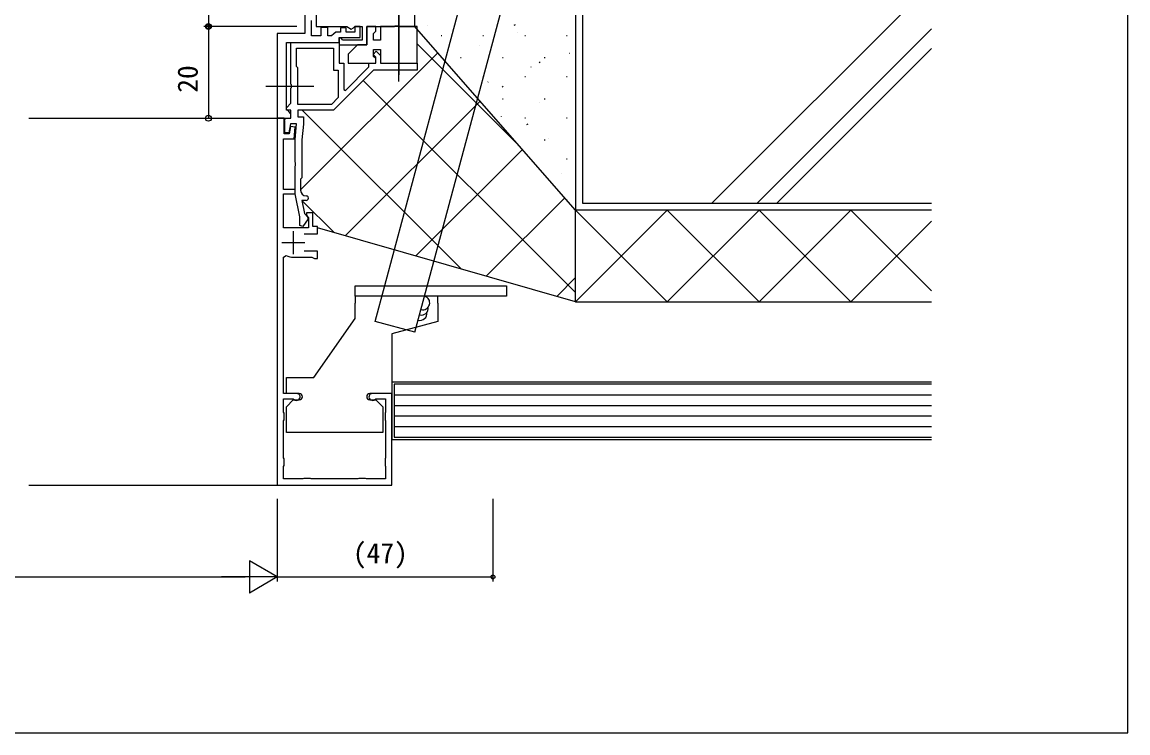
# Model space of a CAD drawing. Units: millimetres on the paper. Extents: x -437 to 438, y -233 to 230.
# Drawn here: x 197.1 to 438.1, y -233 to -78 of the extents above; entities that cross this region are included whole.
import ezdxf
from ezdxf.enums import TextEntityAlignment as Align

# ---------------------------------------------------------------- set-up
doc = ezdxf.new("R2010")
doc.units = ezdxf.units.MM
for name, color, linetype in [('0-2_YKK_11', 7, 'Continuous'), ('0-3_YKK_11E', 7, 'Continuous'), ('0-4_YKK_12', 2, 'Continuous'), ('0-5_YKK_13', 4, 'Continuous'), ('0-6_YKK_D', 6, 'Continuous'), ('0-7_YKK_ZWAK', 7, 'Continuous'), ('0-8_YSS_K', 3, 'Continuous'), ('0-9_YSS_KE', 3, 'Continuous')]:
    doc.layers.add(name, color=color, linetype=linetype)
doc.styles.add('ＭＳ ゴシック', font='')
doc.styles.get('ＭＳ ゴシック').set_extended_font_data('MS Gothic')

msp = doc.modelspace()

# ---------------------------------------------------------------- linework, layer by layer
at = {"layer": '0-2_YKK_11'}
msp.add_lwpolyline([(258.73, -75.705), (258.73, -80.505), (252.73, -80.505), (252.73, -99.005), (255.73, -99.005), (255.73, -98.005), (255.23, -97.505), (254.73, -97.005), (254.73, -82.505), (266.23, -82.505), (266.23, -81.405), (270.83, -81.405), (270.83, -79.005), (269.63, -79.005), (269.63, -80.205), (267.73, -80.205), (267.73, -79.305), (266.53, -79.305), (266.53, -80.205), (265.53, -80.205), (265.037, -80.607), (264.548, -81.005), (263.73, -81.005), (263.73, -79.205), (262.23, -79.205), (262.23, -81.005), (260.23, -81.005), (260.23, -77.705)], dxfattribs=at)
at = {"layer": '0-3_YKK_11E'}
for p, q in [((256.23, -123.605), (256.23, -128.605)), ((253.73, -126.105), (258.73, -126.105))]:
    msp.add_line(p, q, dxfattribs=at)
for points in [[(261.23, -75.405), (261.23, -79.005), (267.91, -79.005), (268.88, -79.565), (269.33, -79.305), (269.63, -79.005), (271.23, -79.005), (271.23, -82.005), (266.992, -82.005), (266.674, -81.456), (266.23, -81.575), (266.23, -83.005), (272.23, -83.005), (272.23, -79.005), (278.271, -79.005), (278.455, -78.885), (279.005, -78.885), (279.188, -79.005), (282.73, -79.005), (282.73, -72.963)], [(259.03, -116.905), (258.133, -116.905), (258.705, -119.761), (259.335, -120.502), (259.475, -120.955), (258.343, -122.572), (257.63, -122.347), (257.63, -120.505), (256.63, -115.505), (256.63, -109.463), (256.75, -109.28), (256.75, -108.73), (256.63, -108.547), (256.63, -103.634), (256.93, -100.205), (255.63, -100.205), (255.277, -102.205), (254.43, -102.205), (254.43, -99.752), (254.33, -99.529), (254.53, -99.005), (255.73, -99.005), (255.73, -97.205), (254.73, -97.205), (254.73, -96.705), (255.73, -95.705), (255.73, -92.463), (255.85, -92.28), (255.85, -91.73), (255.73, -91.547), (255.73, -82.505), (266.23, -82.505), (266.23, -87.005), (267.23, -87.005), (267.23, -92.759), (267.618, -92.92), (272.73, -87.808), (272.73, -87.005), (274.23, -87.005), (274.23, -85.705)], [(274.23, -85.705), (273.613, -85.088), (274.32, -84.381), (275.23, -85.291), (275.23, -87.005), (283.23, -87.005), (283.23, -88.505), (273.73, -88.505)], [(273.73, -88.505), (265.03, -97.205), (257.23, -97.205), (257.23, -98.705), (258.43, -98.705), (258.43, -100.271), (258.13, -103.7), (258.13, -112.005), (257.83, -112.305), (257.83, -114.705)], [(258.628, -124.205), (261.53, -124.205), (261.53, -122.605), (260.53, -122.605), (260.53, -119.605), (259.13, -119.605), (259.13, -120.105), (259.33, -120.388), (259.53, -120.671), (259.53, -122.905), (254.13, -122.905), (254.13, -115.505), (256.63, -115.505), (256.63, -114.505), (254.13, -114.505), (254.13, -103.505), (256.404, -103.505), (256.63, -100.927), (255.641, -100.797), (255.358, -102.405), (254.23, -102.405), (254.23, -99.005), (252.73, -99.005), (252.73, -179.005), (277.73, -179.005), (277.73, -159.005), (273.48, -159.005)], [(256.98, -159.005), (254.13, -159.005), (254.13, -129.278), (254.719, -128.926)], [(256.23, -129.305), (260.31, -129.305), (260.57, -129.455), (260.83, -129.605), (261.53, -129.605), (261.53, -128.005), (258.628, -128.005)], [(274.005, -160.291), (274.215, -160.205), (276.33, -160.205), (276.33, -163.067), (276.237, -163.283), (276.237, -164.727), (276.33, -164.943), (276.33, -173.067), (276.237, -173.283), (276.237, -174.727), (276.33, -174.943), (276.33, -177.605), (272.168, -177.605), (271.951, -177.513), (270.508, -177.513), (270.292, -177.605), (260.168, -177.605), (259.951, -177.513), (258.508, -177.513), (258.292, -177.605), (254.13, -177.605), (254.13, -174.943), (254.222, -174.727), (254.222, -173.283), (254.13, -173.067), (254.13, -164.943), (254.222, -164.727), (254.222, -163.283), (254.13, -163.067), (254.13, -160.205), (256.245, -160.205), (256.455, -160.291)]]:
    msp.add_lwpolyline(points, dxfattribs=at)
msp.add_lwpolyline([(257.23, -96.005), (257.23, -88.005), (256.93, -87.705), (256.93, -83.705), (265.03, -83.705), (265.03, -88.505), (266.03, -88.505), (266.03, -94.508), (264.533, -96.005)], close=True, dxfattribs=at)
for centre, radius, start, end in [((259.03, -114.705), 1.2, 180.00001, 269.99999), ((259.03, -116.405), 0.5, 269.99999, 90.00001), ((256.23, -126.105), 3.2, 241.82138, 270.00001), ((256.98, -159.755), 0.75, 225.58467, 89.99998), ((273.48, -159.755), 0.75, 90.00002, 314.41533)]:
    msp.add_arc(centre, radius, start, end, dxfattribs=at)
at = {"layer": '0-4_YKK_12'}
for p, q in [((198.646, -99.005), (253.228, -99.005)), ((198.646, -179.005), (253.23, -179.005))]:
    msp.add_line(p, q, dxfattribs=at)
at = {"layer": '0-5_YKK_13'}
for p, q in [((279.23, -91.005), (279.23, -75.005)), ((279.23, -76.505), (279.23, -89.505)), ((250.23, -92.012), (260.73, -92.012)), ((269.73, -135.505), (302.73, -135.505)), ((269.73, -137.805), (269.73, -135.505)), ((302.73, -135.505), (302.73, -137.805)), ((302.73, -137.805), (269.73, -137.805)), ((269.73, -137.805), (269.73, -139.305)), ((269.73, -142.652), (269.73, -139.305)), ((287.73, -139.305), (287.73, -137.805)), ((287.73, -139.305), (287.73, -143.326)), ((287.73, -143.326), (277.73, -146.005)), ((277.73, -146.005), (277.73, -159.005)), ((254.73, -159.005), (254.73, -155.505)), ((257.53, -159.005), (254.73, -159.005)), ((277.73, -159.005), (272.93, -159.005)), ((254.73, -161.905), (256.23, -160.405)), ((256.23, -160.405), (257.53, -160.405)), ((272.93, -160.405), (274.23, -160.405)), ((274.23, -160.405), (275.73, -161.905)), ((254.73, -167.505), (254.73, -161.905)), ((275.73, -161.905), (275.73, -167.505)), ((275.73, -167.505), (254.73, -167.505))]:
    msp.add_line(p, q, dxfattribs=at)
msp.add_lwpolyline([(275.23, -87.005), (283.23, -87.005), (283.23, -79.005), (275.23, -79.005), (275.23, -82.005), (273.73, -82.005), (273.73, -80.505), (274.23, -80.005), (274.23, -79.005), (272.23, -79.005), (272.23, -83.005), (270.23, -83.005), (268.23, -85.005), (268.23, -87.005), (274.23, -87.005), (274.23, -86.005), (273.73, -85.505), (273.73, -84.005), (275.23, -84.005)], close=True, dxfattribs=at)
msp.add_lwpolyline([(254.73, -155.505), (260.73, -155.505), (269.73, -142.652)], dxfattribs=at)
for centre, start, end in [((257.53, -159.705), 270, 90), ((272.93, -159.705), 90, 270)]:
    msp.add_arc(centre, 0.7, start, end, dxfattribs=at)
at = {"layer": '0-6_YKK_D'}
for p, q in [((237.73, 20.995), (237.73, -79.005)), ((257.03, -79.005), (236.73, -79.005)), ((257.03, -79.005), (236.73, -79.005)), ((237.73, -79.005), (237.73, -99.005)), ((252.73, -182.005), (252.73, -200.005)), ((252.73, -182.005), (252.73, -200.005)), ((299.73, -182.005), (299.73, -200.005)), ((252.73, -199.005), (246.668, -195.505)), ((246.668, -195.505), (246.668, -202.505)), ((98.562, -199.005), (245.73, -199.005)), ((252.73, -199.005), (240.605, -199.005)), ((252.73, -199.005), (246.668, -202.505)), ((252.73, -199.005), (299.73, -199.005))]:
    msp.add_line(p, q, dxfattribs=at)
for centre, radius in [((237.73, -79.005), 0.637), ((237.73, -79.005), 0.425), ((237.73, -99.005), 0.637), ((299.73, -199.005), 0.425)]:
    msp.add_circle(centre, radius, dxfattribs=at)
at = {"layer": '0-7_YKK_ZWAK'}
msp.add_lwpolyline([(-436.9, -233.005), (438.1, -233.005), (438.1, 195.495)], dxfattribs=at)
at = {"layer": '0-8_YSS_K'}
for p, q in [((319.23, 29.497), (319.23, -117.503)), ((274.063, -143.303), (303.375, -33.976)), ((282.756, -145.634), (312.068, -36.307)), ((347.45, -117.504), (395.33, -69.624)), ((317.73, -119.003), (282.593, -78.849)), ((285.56, -78.691), (285.589, -78.681)), ((304.373, -78.695), (304.623, -78.53)), ((288.425, -80.935), (288.575, -80.935)), ((297.545, -80.935), (297.695, -80.935)), ((305.088, -80.298), (305.116, -80.288)), ((306.665, -80.935), (306.815, -80.935)), ((315.785, -80.935), (315.935, -80.935)), ((357.349, -117.504), (395.33, -79.523)), ((305.536, -105.068), (283.23, -82.762)), ((296.859, -83.213), (296.887, -83.203)), ((361.592, -117.504), (395.33, -83.766)), ((257.83, -114.584), (287.713, -84.701)), ((292.7, -85.78), (292.85, -85.78)), ((301.82, -85.78), (301.97, -85.78)), ((309.787, -86.865), (310.037, -86.699)), ((310.94, -85.78), (311.09, -85.78)), ((316.387, -84.82), (316.415, -84.81)), ((308.016, -87.784), (308.044, -87.774)), ((317.73, -137.023), (271.471, -90.764)), ((297.545, -89.905), (297.695, -89.905)), ((298.656, -91.099), (298.684, -91.089)), ((306.665, -89.905), (306.815, -89.905)), ((315.785, -89.905), (315.935, -89.905)), ((301.719, -92.205), (301.97, -92.039)), ((267.547, -124.629), (296.936, -95.239)), ((301.82, -94.75), (301.97, -94.75)), ((309.954, -95.621), (309.982, -95.611)), ((310.94, -94.75), (311.09, -94.75)), ((292.811, -131.865), (258.151, -97.205)), ((301.583, -98.585), (301.612, -98.575)), ((306.665, -98.875), (306.815, -98.875)), ((307.134, -100.375), (307.384, -100.209)), ((315.785, -98.875), (315.935, -98.875)), ((311.751, -103.508), (311.779, -103.498)), ((282.908, -129.028), (306.158, -105.778)), ((310.94, -103.72), (311.09, -103.72)), ((315.785, -107.845), (315.935, -107.845)), ((314.679, -110.994), (314.707, -110.984)), ((265.118, -123.933), (258.24, -117.055)), ((298.269, -133.428), (315.38, -116.317)), ((315.815, -116.815), (315.935, -116.815)), ((319.23, -117.503), (395.33, -117.503)), ((317.73, -139.003), (337.73, -119.003)), ((317.73, -119.003), (337.73, -139.003)), ((395.33, -119.003), (317.73, -119.003)), ((337.73, -119.003), (357.73, -139.003)), ((337.73, -139.003), (357.73, -119.003)), ((357.73, -119.003), (377.73, -139.003)), ((357.73, -139.003), (377.73, -119.003)), ((377.73, -119.003), (395.33, -136.603)), ((377.73, -139.003), (395.33, -121.403)), ((313.63, -137.828), (317.73, -133.729)), ((282.756, -145.634), (274.063, -143.303)), ((278.23, -159.303), (395.33, -159.303)), ((278.23, -161.603), (395.33, -161.603)), ((278.23, -163.903), (395.33, -163.903)), ((278.23, -166.203), (395.33, -166.203))]:
    msp.add_line(p, q, dxfattribs=at)
for points in [[(395.33, -156.503), (277.73, -156.503), (277.73, -169.003), (395.33, -169.003)], [(395.33, -157.003), (278.23, -157.003), (278.23, -168.503), (395.33, -168.503)]]:
    msp.add_lwpolyline(points, dxfattribs=at)
for centre, end in [((284.467, -139.254), 74.99123), ((283.845, -141.572), 8.5694), ((284.156, -140.413), 8.5694)]:
    msp.add_arc(centre, 1.5, 254.99123, end, dxfattribs=at)
at = {"layer": '0-9_YSS_KE'}
for p, q in [((317.73, 30.997), (317.73, -119.003)), ((395.33, -119.003), (317.73, -119.003)), ((317.73, -139.003), (317.73, -119.003)), ((317.73, -139.003), (261.53, -122.905)), ((317.73, -139.003), (395.33, -139.003))]:
    msp.add_line(p, q, dxfattribs=at)

# ---------------------------------------------------------------- texts
at = {"layer": '0-6_YKK_D', "style": 'ＭＳ ゴシック'}
msp.add_text('20', height=4.399, rotation=90, dxfattribs=at).set_placement((236.73, -93.437), align=Align.BOTTOM_LEFT)
msp.add_text('(47)', height=4.399, dxfattribs=at).set_placement((269.224, -197.323), align=Align.BOTTOM_LEFT)

doc.saveas('drawing.dxf')
